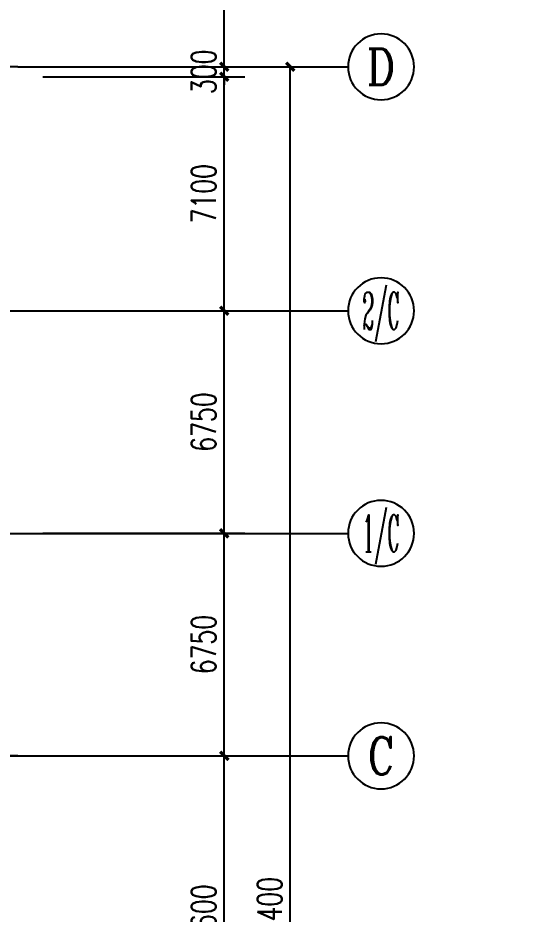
# Model space of a CAD drawing. Extents: x 758840 to 1108724, y -102573 to 143521.
# Drawn here: x 914933 to 930357, y 69139 to 96321 of the extents above; entities that cross this region are included whole.
import ezdxf
from ezdxf.enums import TextEntityAlignment as Align
from ezdxf.xclip import XClip

# ---------------------------------------------------------------- set-up
doc = ezdxf.new("R2010")
doc.units = 0
doc.header["$LTSCALE"] = 1000
doc.header["$MEASUREMENT"] = 0
doc.linetypes.add('DOTE', pattern=[2.42, 2, -0.2, 0.02, -0.2])
for name, color, linetype in [('AXIS', 3, 'Continuous'), ('AXIS_TEXT', 7, 'Continuous'), ('DOTE', 8, 'DOTE'), ('电缆沟', 2, 'Continuous'), ('钢盖板', 6, 'Continuous')]:
    doc.layers.add(name, color=color, linetype=linetype)
doc.styles.add('_TCH_AXIS', font='COMPLEX', dxfattribs={"bigfont": 'GBCBIG'})
doc.styles.add('_TCH_DIM_T3', font='SIMPLEX', dxfattribs={"width": 0.705882, "bigfont": 'GBCBIG'})
doc.styles.add('COMPLEX', font='COMPLEX')
doc.dimstyles.new('_TCH_ARCH&&250', dxfattribs={"dimtxt": 743.75, "dimasz": 250, "dimexe": 625, "dimexo": 750, "dimgap": 250, "dimtad": 1, "dimdec": 0, "dimzin": 0, "dimdsep": 46, "dimtxsty": '_TCH_DIM_T3', "dimblk": 'ARCHTICK', "dimcen": 0.09, "dimclrt": 7, "dimazin": 2, "dimtfac": 1, "dimtdec": 0, "dimtix": 1, "dimtmove": 2, "dimatfit": 3, "dimfxl": 1, "dimtolj": 1, "dimtzin": 0, "dimarcsym": 0})

# ---------------------------------------------------------------- blocks, each defined once
blk = doc.blocks.new('_ArchTick')
at = {"color": 0, "linetype": 'ByBlock', "const_width": 0.4}
blk.add_lwpolyline([(-0.5, -0.5), (0.5, 0.5)], dxfattribs=at)
blk = doc.blocks.new('*D149')
at = {"layer": 'AXIS', "color": 0, "lineweight": -2, "transparency": 16777216}
for p, q in [((915683, 102838), (921808, 102838)), ((921183, 94838), (921183, 102838)), ((915683, 94838), (921808, 94838))]:
    blk.add_line(p, q, dxfattribs=at)
at = {"layer": 'Defpoints', "color": 0, "transparency": 16777216}
for p in [(914933, 102838), (921183, 102838), (914933, 94838)]:
    blk.add_point(p, dxfattribs=at)
at = {"layer": 'AXIS', "color": 0, "lineweight": -2, "transparency": 16777216, "xscale": 250, "yscale": 250, "zscale": 250}
for p, rotation in [((921183, 102838), 90), ((921183, 94838), 270)]:
    blk.add_blockref('_ArchTick', p, dxfattribs=dict(at, rotation=rotation))
at = {"layer": 'AXIS', "color": 7, "transparency": 16777216, "insert": (920561, 98838), "char_height": 743.8, "attachment_point": 5, "rotation": 90, "style": '_TCH_DIM_T3'}
blk.add_mtext('\\A1;8000', dxfattribs=at)
blk = doc.blocks.new('*D150')
at = {"layer": 'AXIS', "color": 0, "lineweight": -2, "transparency": 16777216}
for p, q in [((921183, 94838), (921183, 95088)), ((915683, 94838), (921808, 94838)), ((921183, 94538), (921183, 94838)), ((915683, 94538), (921808, 94538)), ((921183, 94538), (921183, 94288))]:
    blk.add_line(p, q, dxfattribs=at)
at = {"layer": 'Defpoints', "color": 0, "transparency": 16777216}
for p in [(914933, 94838), (921183, 94838), (914933, 94538)]:
    blk.add_point(p, dxfattribs=at)
at = {"layer": 'AXIS', "color": 0, "lineweight": -2, "transparency": 16777216, "xscale": 250, "yscale": 250, "zscale": 250}
for p, rotation in [((921183, 94838), 270), ((921183, 94538), 90)]:
    blk.add_blockref('_ArchTick', p, dxfattribs=dict(at, rotation=rotation))
at = {"layer": 'AXIS', "color": 7, "transparency": 16777216, "insert": (920561, 94688), "char_height": 743.8, "attachment_point": 5, "rotation": 90, "style": '_TCH_DIM_T3'}
blk.add_mtext('\\A1;300', dxfattribs=at)
blk = doc.blocks.new('*D151')
at = {"layer": 'AXIS', "color": 0, "lineweight": -2, "transparency": 16777216}
for p, q in [((915683, 94538), (921808, 94538)), ((921183, 87438), (921183, 94538)), ((915683, 87438), (921808, 87438))]:
    blk.add_line(p, q, dxfattribs=at)
at = {"layer": 'Defpoints', "color": 0, "transparency": 16777216}
for p in [(914933, 94538), (921183, 94538), (914933, 87438)]:
    blk.add_point(p, dxfattribs=at)
at = {"layer": 'AXIS', "color": 0, "lineweight": -2, "transparency": 16777216, "xscale": 250, "yscale": 250, "zscale": 250}
for p, rotation in [((921183, 94538), 90), ((921183, 87438), 270)]:
    blk.add_blockref('_ArchTick', p, dxfattribs=dict(at, rotation=rotation))
at = {"layer": 'AXIS', "color": 7, "transparency": 16777216, "insert": (920561, 90988), "char_height": 743.8, "attachment_point": 5, "rotation": 90, "style": '_TCH_DIM_T3'}
blk.add_mtext('\\A1;7100', dxfattribs=at)
blk = doc.blocks.new('*D152')
at = {"layer": 'AXIS', "color": 0, "lineweight": -2, "transparency": 16777216}
for p, q in [((915683, 87438), (921808, 87438)), ((921183, 80688), (921183, 87438)), ((915683, 80688), (921808, 80688))]:
    blk.add_line(p, q, dxfattribs=at)
at = {"layer": 'Defpoints', "color": 0, "transparency": 16777216}
for p in [(914933, 87438), (921183, 87438), (914933, 80688)]:
    blk.add_point(p, dxfattribs=at)
at = {"layer": 'AXIS', "color": 0, "lineweight": -2, "transparency": 16777216, "xscale": 250, "yscale": 250, "zscale": 250}
for p, rotation in [((921183, 87438), 90), ((921183, 80688), 270)]:
    blk.add_blockref('_ArchTick', p, dxfattribs=dict(at, rotation=rotation))
at = {"layer": 'AXIS', "color": 7, "transparency": 16777216, "insert": (920561, 84063), "char_height": 743.8, "attachment_point": 5, "rotation": 90, "style": '_TCH_DIM_T3'}
blk.add_mtext('\\A1;6750', dxfattribs=at)
blk = doc.blocks.new('*D153')
at = {"layer": 'AXIS', "color": 0, "lineweight": -2, "transparency": 16777216}
for p, q in [((915683, 80688), (921808, 80688)), ((921183, 73938), (921183, 80688)), ((915683, 73938), (921808, 73938))]:
    blk.add_line(p, q, dxfattribs=at)
at = {"layer": 'Defpoints', "color": 0, "transparency": 16777216}
for p in [(914933, 80688), (921183, 80688), (914933, 73938)]:
    blk.add_point(p, dxfattribs=at)
at = {"layer": 'AXIS', "color": 0, "lineweight": -2, "transparency": 16777216, "xscale": 250, "yscale": 250, "zscale": 250}
for p, rotation in [((921183, 80688), 90), ((921183, 73938), 270)]:
    blk.add_blockref('_ArchTick', p, dxfattribs=dict(at, rotation=rotation))
at = {"layer": 'AXIS', "color": 7, "transparency": 16777216, "insert": (920561, 77313), "char_height": 743.8, "attachment_point": 5, "rotation": 90, "style": '_TCH_DIM_T3'}
blk.add_mtext('\\A1;6750', dxfattribs=at)
blk = doc.blocks.new('*D154')
at = {"layer": 'AXIS', "color": 0, "lineweight": -2, "transparency": 16777216}
for p, q in [((915683, 73938), (921808, 73938)), ((921183, 64338), (921183, 73938)), ((915683, 64338), (921808, 64338))]:
    blk.add_line(p, q, dxfattribs=at)
at = {"layer": 'Defpoints', "color": 0, "transparency": 16777216}
for p in [(914933, 73938), (921183, 73938), (914933, 64338)]:
    blk.add_point(p, dxfattribs=at)
at = {"layer": 'AXIS', "color": 0, "lineweight": -2, "transparency": 16777216, "xscale": 250, "yscale": 250, "zscale": 250}
for p, rotation in [((921183, 73938), 90), ((921183, 64338), 270)]:
    blk.add_blockref('_ArchTick', p, dxfattribs=dict(at, rotation=rotation))
at = {"layer": 'AXIS', "color": 7, "transparency": 16777216, "insert": (920561, 69138), "char_height": 743.8, "attachment_point": 5, "rotation": 90, "style": '_TCH_DIM_T3'}
blk.add_mtext('\\A1;9600', dxfattribs=at)
blk = doc.blocks.new('*D161')
at = {"layer": 'AXIS', "color": 0, "lineweight": -2, "transparency": 16777216}
for p, q in [((915683, 94838), (923808, 94838)), ((923183, 43438), (923183, 94838)), ((915683, 43438), (923808, 43438))]:
    blk.add_line(p, q, dxfattribs=at)
at = {"layer": 'Defpoints', "color": 0, "transparency": 16777216}
for p in [(914933, 94838), (923183, 94838), (914933, 43438)]:
    blk.add_point(p, dxfattribs=at)
at = {"layer": 'AXIS', "color": 0, "lineweight": -2, "transparency": 16777216, "xscale": 250, "yscale": 250, "zscale": 250}
for p, rotation in [((923183, 94838), 90), ((923183, 43438), 270)]:
    blk.add_blockref('_ArchTick', p, dxfattribs=dict(at, rotation=rotation))
at = {"layer": 'AXIS', "color": 7, "transparency": 16777216, "insert": (922561, 69138), "char_height": 743.8, "attachment_point": 5, "rotation": 90, "style": '_TCH_DIM_T3'}
blk.add_mtext('\\A1;51400', dxfattribs=at)
blk = doc.blocks.new('_AXISO')
blk.add_circle((0, 0), 0.5)
at = {"layer": 'AXIS_TEXT', "style": 'COMPLEX', "width": 1.041667}
blk.add_attdef('A', text='', height=0.56, dxfattribs=at).set_placement((-0.25, -0.28), (0.25, -0.28), align=Align.FIT)
blk = doc.blocks.new('A$C675A25EF')
at = {"layer": '钢盖板'}
h = blk.add_hatch(dxfattribs=at)
h.set_pattern_fill('ANSI31', color=8, scale=5000, style=0)
h.set_pattern_definition([(45, (-316780.8, -189325), (-441.94174, 441.94174), [])])
h.paths.add_polyline_path([(56721, -23142), (62139, -23142), (62139, -23542), (56721, -23542)], flags=16)
h.paths.add_polyline_path([(62839, -23142), (171003, -23142), (171003, -23542), (62839, -23542)], flags=16)
h.paths.add_polyline_path([(171703, -23142), (177121, -23142), (177121, -23542), (171703, -23542)], flags=16)
h.paths.add_polyline_path([(177121, -47842), (177821, -47842), (177821, -24642), (178221, -24242), (211693, -24242), (211693, -25342), (211993, -25342), (211993, -24242), (216517, -24242), (216517, -25342), (216817, -25342), (216817, -24242), (216811, -24242), (216811, -23542), (177821, -23542), (177821, -23142), (216817, -23142), (216817, -21342), (216517, -21342), (216517, -22442), (211993, -22442), (211993, -21342), (211693, -21342), (211693, -22442), (192142, -22442), (192142, -21542), (194494, -21542), (194494, -20942), (184492, -20942), (184492, -21542), (185342, -21542), (185342, -22442), (169651, -22442), (169651, -21542), (171703, -21542), (171703, -20939), (161803, -20939), (161803, -21542), (162851, -21542), (162851, -22442), (143449, -22442), (143449, -21342), (143149, -21342), (143149, -22442), (138625, -22442), (138625, -21342), (138325, -21342), (138325, -22442), (95517, -22442), (95517, -21342), (95217, -21342), (95217, -22442), (90693, -22442), (90693, -21342), (90393, -21342), (90393, -22442), (70991, -22442), (70991, -21542), (72039, -21542), (72039, -20942), (62141, -20942), (62141, -21542), (64191, -21542), (64191, -22442), (48501, -22442), (48501, -21542), (49351, -21542), (49351, -20942), (39351, -20942), (39351, -21542), (41701, -21542), (41701, -22442), (22149, -22442), (22149, -21342), (21849, -21342), (21849, -22442), (17325, -22442), (17325, -21342), (17025, -21342), (17025, -22442), (17031, -22442), (17031, -23142), (56021, -23142), (56021, -23542), (17025, -23542), (17025, -25342), (17325, -25342), (17325, -24242), (21849, -24242), (21849, -25342), (22149, -25342), (22149, -24242), (55621, -24241), (56021, -24642), (56021, -47872), (56721, -47876), (56721, -24643), (57121, -24242), (64191, -24242), (64191, -25142), (62141, -25142), (62141, -25742), (72041, -25742), (72041, -25142), (70991, -25142), (70991, -24242), (90393, -24242), (90393, -25342), (90693, -25342), (90693, -24242), (95217, -24242), (95217, -25342), (95517, -25342), (95517, -24242), (138325, -24242), (138325, -25342), (138625, -25342), (138625, -24242), (143149, -24242), (143149, -25342), (143449, -25342), (143449, -24242), (162851, -24242), (162851, -25142), (161803, -25142), (161803, -25742), (171703, -25742), (171703, -25142), (169651, -25142), (169651, -24242), (176721, -24241), (177121, -24642)])
h.paths.add_polyline_path([(111433, -23142), (122409, -23142), (122409, -22442), (111433, -22442)], flags=16)
h.paths.add_polyline_path([(111433, -24242), (122409, -24242), (122409, -23542), (111433, -23542)], flags=16)
at = {"layer": '钢盖板', "color": 8}
for points in [[(122409, -23542), (171001, -23542), (171001, -23142), (122409, -23142), (122409, -22442), (138331, -22442), (138331, -21342), (138631, -21342), (138631, -22442), (143151, -22442), (143151, -21342), (143451, -21342), (143451, -22442), (211691, -22442), (211691, -21342), (211991, -21342), (211991, -22442), (216511, -22442), (216511, -21342), (216811, -21342), (216811, -22442)], [(122409, -24242), (138331, -24242), (138331, -25342), (138631, -25342), (138631, -24242), (143151, -24242), (143151, -25342), (143451, -25342), (143451, -24242), (176721, -24242), (177121, -24642), (177121, -47874)]]:
    blk.add_lwpolyline(points, dxfattribs=at)
blk = doc.blocks.new('dlg')
at = {"layer": '电缆沟'}
for p, q in [((732590, 164515), (716674, 164515)), ((719674, 163815), (716674, 163815))]:
    blk.add_line(p, q, dxfattribs=at)

msp = doc.modelspace()

# ---------------------------------------------------------------- linework, layer by layer
at = {"layer": 'AXIS'}
for p, q in [((914933.02, 94837.52), (924933.02, 94837.52)), ((914933.02, 87437.52), (924933.02, 87437.52)), ((914933.02, 80687.52), (924933.02, 80687.52)), ((914933.02, 73937.52), (924933.02, 73937.52))]:
    msp.add_line(p, q, dxfattribs=at)
at = {"layer": 'DOTE'}
for p, q in [((914933.02, 94837.52), (800533.02, 94837.52)), ((771533.02, 87437.52), (914933.02, 87437.52)), ((771533.02, 80687.52), (914933.02, 80687.52)), ((771533.02, 73937.52), (914933.02, 73937.52)), ((914933.02, 73937.52), (771533.02, 73937.52))]:
    msp.add_line(p, q, dxfattribs=at)

# ---------------------------------------------------------------- block references
at = {"layer": 'AXIS'}
ref = msp.add_blockref('_AXISO', (925933.02, 94837.52), dxfattribs=dict(at, xscale=-2000, yscale=2000, zscale=2000))
ref.add_attrib('A', 'D', dxfattribs={"layer": 'AXIS_TEXT', "ltscale": 5, "height": 1088.14, "style": '_TCH_AXIS'}).set_placement((925492.58, 94293.45), (926373.46, 94293.45), align=Align.FIT)
ref = msp.add_blockref('_AXISO', (925933.02, 87437.52), dxfattribs=dict(at, xscale=-2000, yscale=2000, zscale=2000))
ref.add_attrib('A', '2/C', dxfattribs={"layer": 'AXIS_TEXT', "ltscale": 5, "height": 1131.371, "style": '_TCH_AXIS', "width": 0.368421}).set_placement((925367.33, 86871.84), (926498.71, 86871.84), align=Align.FIT)
ref = msp.add_blockref('_AXISO', (925933.02, 80687.52), dxfattribs=dict(at, xscale=-2000, yscale=2000, zscale=2000))
ref.add_attrib('A', '1/C', dxfattribs={"layer": 'AXIS_TEXT', "ltscale": 5, "height": 1131.371, "style": '_TCH_AXIS', "width": 0.403846}).set_placement((925367.33, 80121.84), (926498.71, 80121.84), align=Align.FIT)
ref = msp.add_blockref('_AXISO', (925933.02, 73937.52), dxfattribs=dict(at, xscale=-2000, yscale=2000, zscale=2000))
ref.add_attrib('A', 'C', dxfattribs={"layer": 'AXIS_TEXT', "ltscale": 5, "height": 1139.23, "style": '_TCH_AXIS'}).set_placement((925526.15, 73367.91), (926339.89, 73367.91), align=Align.FIT)
at = {"layer": '电缆沟', "color": 250}
ref = msp.add_blockref('dlg', (195546.85, -94487.22), dxfattribs=at)
XClip(ref).set_block_clipping_path([(593286.1732931416, 142691.8646106179), (716986.1733082433, 211143.5433225089)])
at = {"layer": '钢盖板', "color": 8}
ref = msp.add_blockref('A$C675A25EF', (789811.69, 45785.61), dxfattribs=dict(at, xscale=-1, rotation=180))
XClip(ref).set_block_clipping_path([(-928.670863559, -70942.9526504109), (122721.3291515426, 2298.0898296545)])

# ---------------------------------------------------------------- dimensions: what is measured, and where the dimension line sits
at = {"layer": 'AXIS'}
for p1, p2, distance, picture, middle in [((914933.02, 94837.52), (914933.02, 102837.52), -6250, '*D149', (920561.15, 98837.52)), ((914933.02, 94537.52), (914933.02, 94837.52), -6250, '*D150', (920561.15, 94687.52)), ((914933.02, 43437.52), (914933.02, 94837.52), -8250, '*D161', (922561.15, 69137.52)), ((914933.02, 87437.52), (914933.02, 94537.52), -6250, '*D151', (920561.15, 90987.52)), ((914933.02, 80687.52), (914933.02, 87437.52), -6250, '*D152', (920561.15, 84062.52)), ((914933.02, 73937.52), (914933.02, 80687.52), -6250, '*D153', (920561.15, 77312.52)), ((914933.02, 64337.52), (914933.02, 73937.52), -6250, '*D154', (920561.15, 69137.52))]:
    dim = msp.add_aligned_dim(p1=p1, p2=p2, distance=distance, dimstyle='_TCH_ARCH&&250', dxfattribs=at)
    dim.commit()
    dim.dimension.update_dxf_attribs({"geometry": picture, "text_midpoint": middle})

doc.saveas('drawing.dxf')
